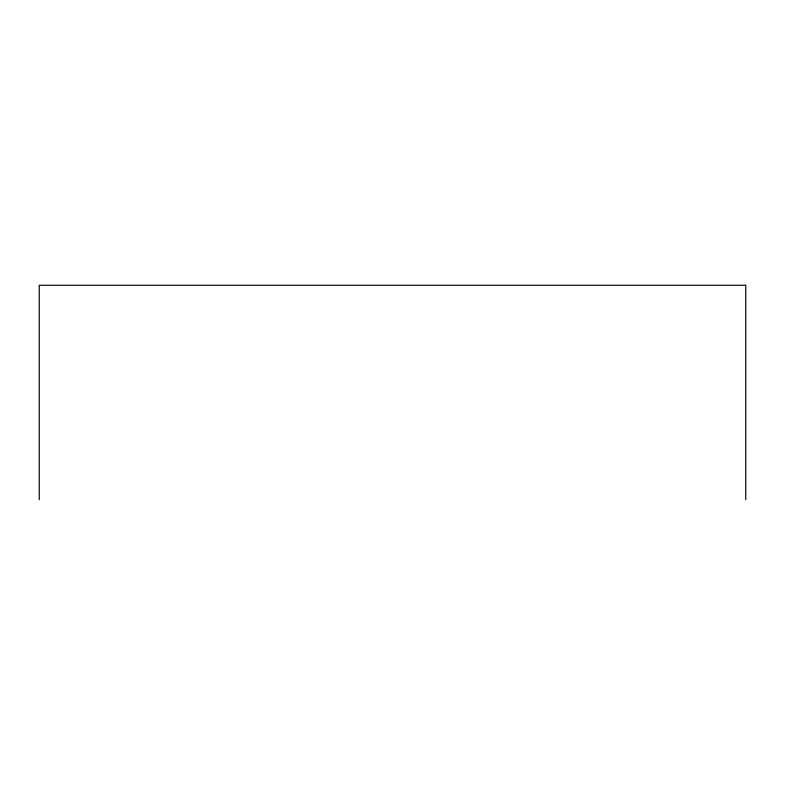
<?xml version="1.0" encoding="UTF-8"?>
<svg xmlns="http://www.w3.org/2000/svg" width="785" height="785" viewBox="0 0 785 785"><rect width="100%" height="100%" fill="white"/><g stroke="black" fill="none" stroke-linecap="round" stroke-linejoin="round"><path stroke-width="1.18" d="M745.75 499.751L745.75 285.249L39.25 285.249L39.25 499.751"/></g></svg>
